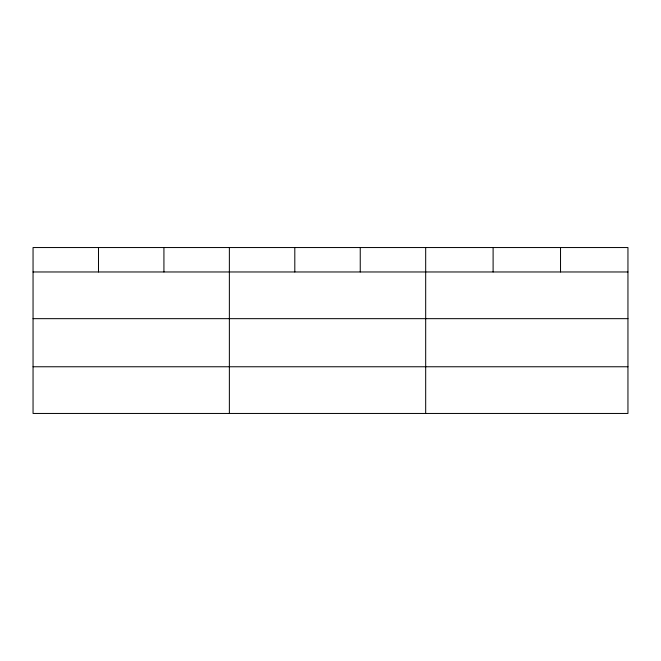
<?xml version="1.0" encoding="UTF-8"?>
<svg xmlns="http://www.w3.org/2000/svg" width="661" height="661" viewBox="0 0 661 661"><rect width="100%" height="100%" fill="white"/><g stroke="black" fill="none" stroke-linecap="round" stroke-linejoin="round"><path stroke-width="0.99" d="M627.95 318.66L627.95 247.545L33.05 247.545L33.05 413.456L627.95 413.456L627.95 318.66L33.05 318.66M33.05 271.968L627.95 271.968M33.05 366.764L627.95 366.764M560.528 247.545L560.528 271.968M493.106 247.545L493.106 271.968M425.684 247.545L425.684 413.456M360.245 247.545L360.245 271.968M294.806 247.545L294.806 271.968M229.367 247.545L229.367 413.456M163.928 247.545L163.928 271.968M98.489 247.545L98.489 271.968"/></g></svg>
